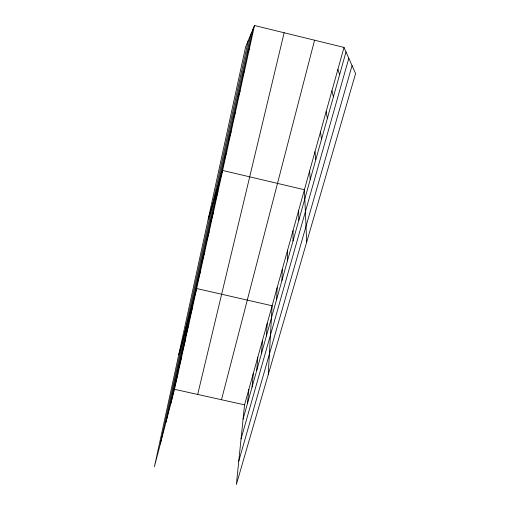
<?xml version="1.0" encoding="UTF-8"?>
<svg xmlns="http://www.w3.org/2000/svg" width="510" height="510" viewBox="0 0 510 510"><rect width="100%" height="100%" fill="white"/><g stroke="black" fill="none" stroke-linecap="round" stroke-linejoin="round"><path stroke-width="0.76" d="M293.046 240.847L293.046 230.558M287.41 260.948L287.602 250.136M281.941 280.481L282.304 269.178M276.611 299.478L277.14 287.716M268.247 374.589L272.117 305.77L196.662 288.539L178.793 354.533M266.392 335.95L267.227 323.359M261.483 353.462L262.459 340.489M256.702 370.515L257.811 357.191M252.048 387.135L253.279 373.479M247.509 403.327L248.861 389.359M344.008 47.417L244.551 404.857L236.366 484.5L355.578 73.58L344.008 47.417L254.49 25.5L245.648 46.818L154.422 466.701L174.516 389.302L254.49 25.5M160.338 443.917L248.344 40.322M165.928 422.388L250.818 34.355M170.92 403.155L252.966 29.159M197.689 394.453L284.134 32.761M221.499 399.738L314.568 40.207M174.439 387.096L177.977 373.55M178.054 370.617L181.528 357.402M181.764 353.71L185.168 340.839M185.576 336.351L188.904 323.856M189.484 318.527L192.729 306.427M197.631 281.405L200.704 270.179M201.871 262.063L204.848 251.315M206.238 242.173L209.106 231.935M243.085 419.118L345.997 51.918M241.051 438.912L348.814 58.287M210.726 221.71L213.486 212.013M238.769 461.065L352.053 65.611M215.347 200.647L217.993 191.53M208.208 219.141L222.621 170.455L304.406 189.739L306.701 242.052M224.425 159.267L226.822 151.343M228.862 139.039L231.138 131.727M233.421 118.263L235.563 111.601M238.106 96.913L240.102 90.933M242.919 74.964L244.768 69.711M247.873 52.39L249.562 47.908M174.516 389.302L244.551 404.857M337.888 69.411L339.609 74.689M331.933 90.812L333.406 96.836M326.132 111.645L327.369 118.365M320.49 131.937L321.504 139.313M314.989 151.7L315.786 159.7M309.627 170.958L310.227 179.552M298.65 210.432L298.841 220.173"/></g></svg>
